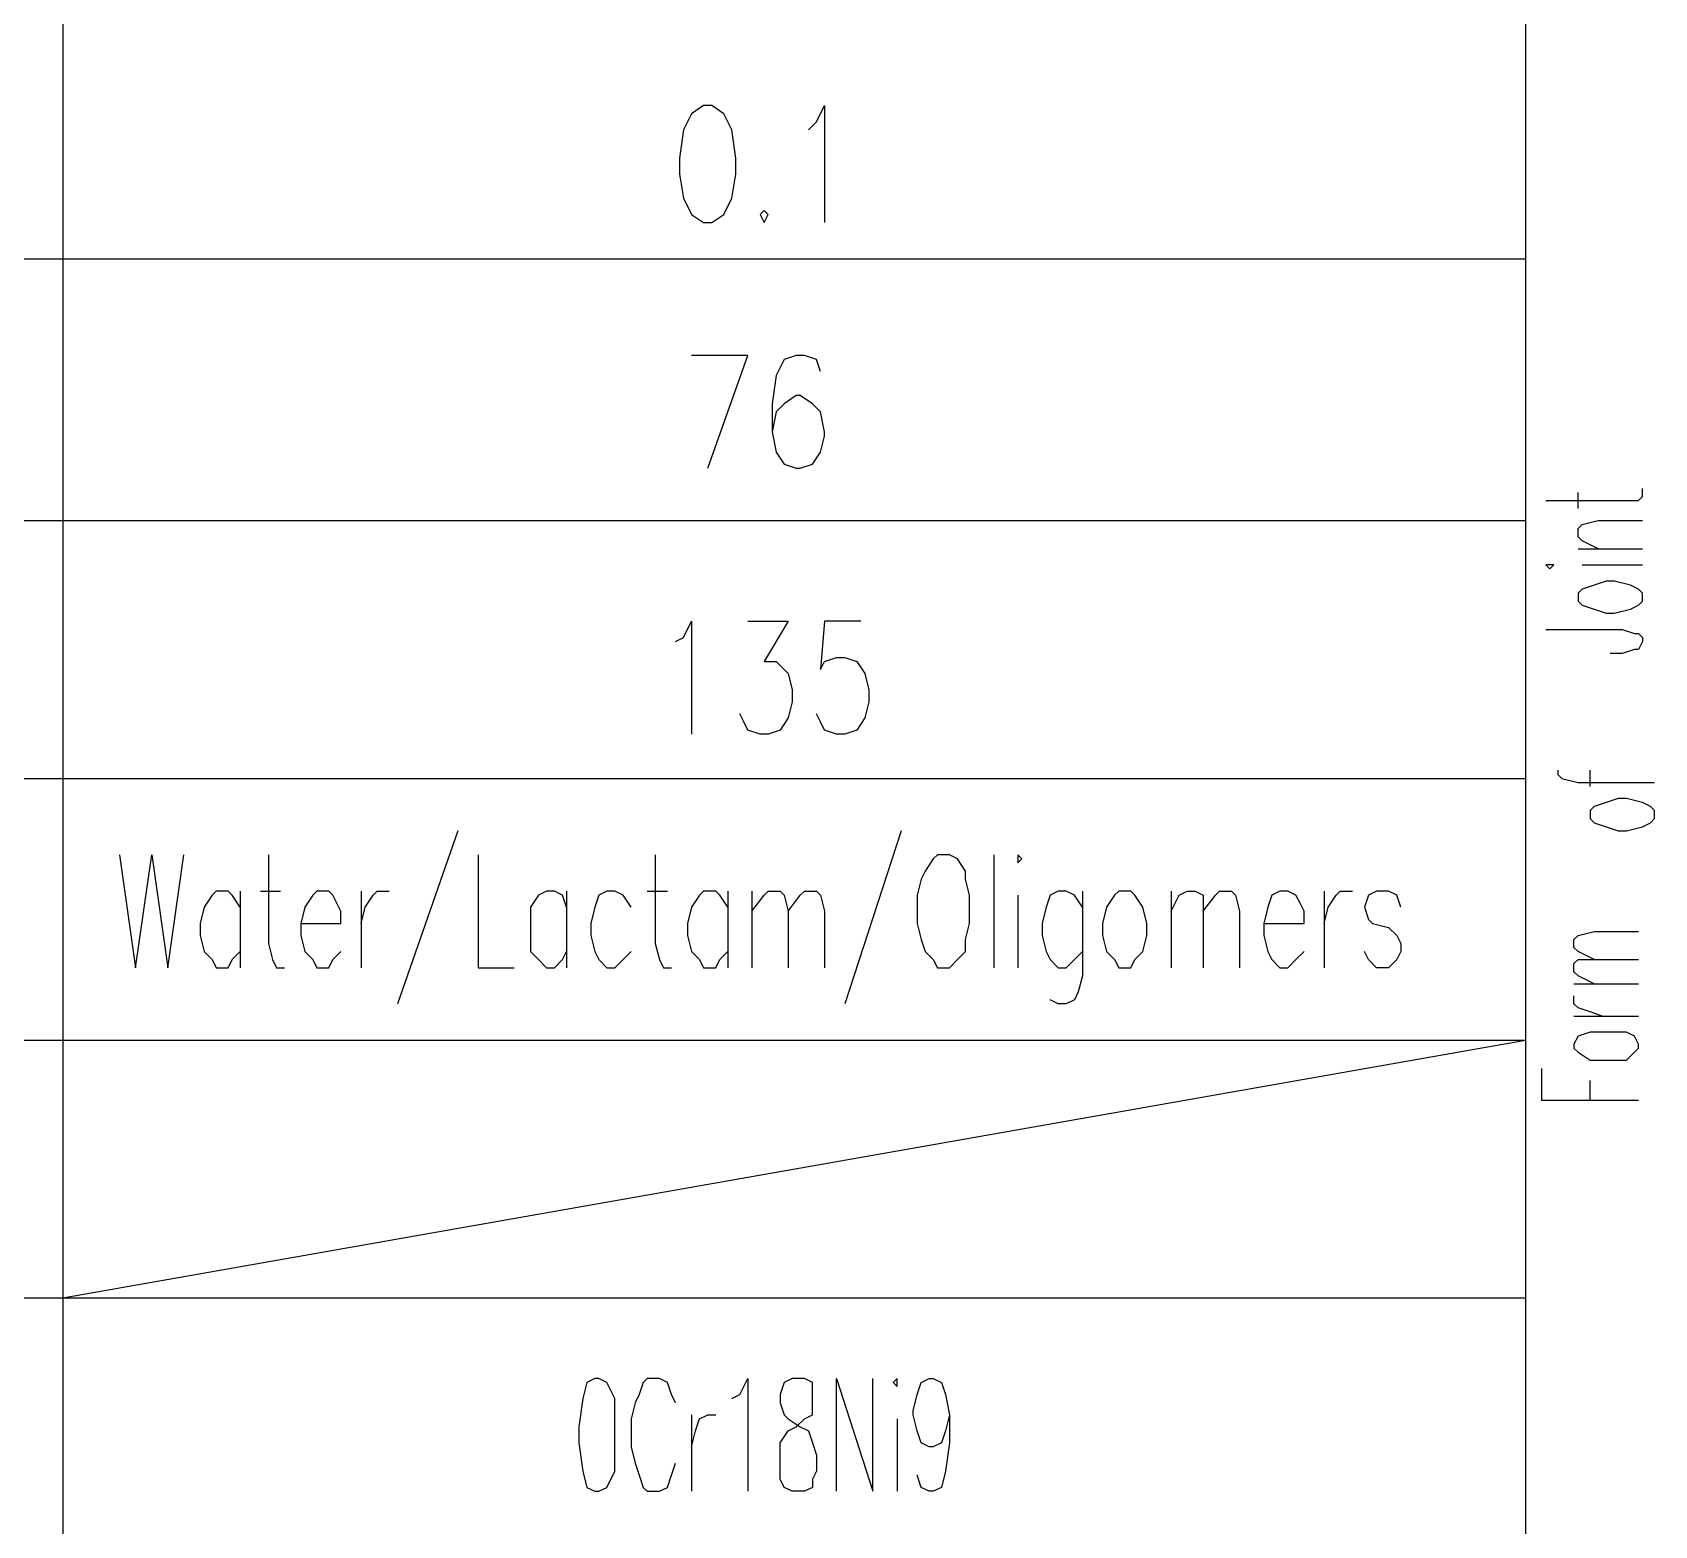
# Model space of a CAD drawing. Extents: x 0.3 to 16.2, y 0.3 to 22.9.
# Drawn here: x 12.328 to 13.67, y 20.292 to 21.527 of the extents above; entities that cross this region are included whole.
import ezdxf

# ---------------------------------------------------------------- set-up
doc = ezdxf.new("R2010")
doc.units = 0
doc.header["$MEASUREMENT"] = 0
doc.linetypes.add('AUSGEZOGEN', pattern=[0])
doc.layers.get('0').update_dxf_attribs({"linetype": 'AUSGEZOGEN'})

msp = doc.modelspace()

# ---------------------------------------------------------------- linework, layer by layer
for points in [[(13.5633, 22.4133), (13.5633, 17.6833)], [(12.3533, 22.2), (12.3533, 17.6833)], [(12.8833, 21.4667), (12.8733, 21.46), (12.8733, 21.46), (12.8667, 21.4467), (12.8667, 21.4467), (12.8633, 21.4233), (12.8633, 21.4233), (12.8633, 21.41), (12.8633, 21.41), (12.8667, 21.39), (12.8667, 21.39), (12.8733, 21.3767), (12.8733, 21.3767), (12.8833, 21.37), (12.8833, 21.37), (12.89, 21.37), (12.89, 21.37), (12.9, 21.3767), (12.9, 21.3767), (12.9067, 21.39), (12.9067, 21.39), (12.91, 21.41), (12.91, 21.41), (12.91, 21.4233), (12.91, 21.4233), (12.9067, 21.4467), (12.9067, 21.4467), (12.9, 21.46), (12.9, 21.46), (12.89, 21.4667), (12.89, 21.4667), (12.8833, 21.4667), (12.8833, 21.4667)], [(12.97, 21.4467), (12.9767, 21.4533), (12.9767, 21.4533), (12.9833, 21.4667), (12.9833, 21.4667), (12.9833, 21.37)], [(12.9333, 21.38), (12.93, 21.3767), (12.93, 21.3767), (12.9333, 21.37), (12.9333, 21.37), (12.9367, 21.3767), (12.9367, 21.3767), (12.9333, 21.38), (12.9333, 21.38)], [(11.1433, 21.34), (13.5633, 21.34)], [(12.8867, 21.1667), (12.92, 21.26), (12.92, 21.26), (12.8733, 21.26)], [(12.98, 21.2467), (12.9767, 21.2567), (12.9767, 21.2567), (12.9667, 21.26), (12.9667, 21.26), (12.96, 21.26), (12.96, 21.26), (12.95, 21.2567), (12.95, 21.2567), (12.9433, 21.2433), (12.9433, 21.2433), (12.94, 21.22), (12.94, 21.22), (12.94, 21.1967), (12.94, 21.1967), (12.9433, 21.18), (12.9433, 21.18), (12.95, 21.17), (12.95, 21.17), (12.96, 21.1667), (12.96, 21.1667), (12.9633, 21.1667), (12.9633, 21.1667), (12.9733, 21.17), (12.9733, 21.17), (12.98, 21.18), (12.98, 21.18), (12.9833, 21.1933), (12.9833, 21.1933), (12.9833, 21.1967), (12.9833, 21.1967), (12.98, 21.2133), (12.98, 21.2133), (12.9733, 21.22), (12.9733, 21.22), (12.9633, 21.2267), (12.9633, 21.2267), (12.96, 21.2267), (12.96, 21.2267), (12.95, 21.22), (12.95, 21.22), (12.9433, 21.2133), (12.9433, 21.2133), (12.94, 21.1967)], [(13.58, 21.14), (13.6567, 21.14), (13.6567, 21.14), (13.66, 21.1433), (13.66, 21.1433), (13.66, 21.15)], [(13.6067, 21.1333), (13.6067, 21.1467)], [(11.1433, 21.1233), (13.5633, 21.1233)], [(13.6233, 21.1), (13.61, 21.1067), (13.61, 21.1067), (13.6067, 21.11), (13.6067, 21.11), (13.6067, 21.1167), (13.6067, 21.1167), (13.61, 21.12), (13.61, 21.12), (13.6233, 21.1233), (13.6233, 21.1233), (13.66, 21.1233)], [(13.6067, 21.1), (13.66, 21.1)], [(13.5833, 21.0833), (13.5867, 21.0867), (13.5867, 21.0867), (13.58, 21.0867), (13.58, 21.0867), (13.5833, 21.0833), (13.5833, 21.0833)], [(13.61, 21.0867), (13.66, 21.0867)], [(13.6067, 21.0567), (13.61, 21.0533), (13.61, 21.0533), (13.62, 21.05), (13.62, 21.05), (13.63, 21.0467), (13.63, 21.0467), (13.6367, 21.0467), (13.6367, 21.0467), (13.65, 21.05), (13.65, 21.05), (13.6567, 21.0533), (13.6567, 21.0533), (13.66, 21.0567), (13.66, 21.0567), (13.66, 21.0633), (13.66, 21.0633), (13.6567, 21.0667), (13.6567, 21.0667), (13.65, 21.07), (13.65, 21.07), (13.6367, 21.0733), (13.6367, 21.0733), (13.63, 21.0733), (13.63, 21.0733), (13.62, 21.07), (13.62, 21.07), (13.61, 21.0667), (13.61, 21.0667), (13.6067, 21.0633), (13.6067, 21.0633), (13.6067, 21.0567), (13.6067, 21.0567)], [(12.86, 21.0233), (12.8667, 21.0267), (12.8667, 21.0267), (12.8733, 21.04), (12.8733, 21.04), (12.8733, 20.9467)], [(12.92, 21.04), (12.9533, 21.04), (12.9533, 21.04), (12.9333, 21.0067), (12.9333, 21.0067), (12.9433, 21.0067), (12.9433, 21.0067), (12.95, 21), (12.95, 21), (12.9533, 20.9967), (12.9533, 20.9967), (12.9567, 20.9833), (12.9567, 20.9833), (12.9567, 20.9733), (12.9567, 20.9733), (12.9533, 20.96), (12.9533, 20.96), (12.9467, 20.95), (12.9467, 20.95), (12.9367, 20.9467), (12.9367, 20.9467), (12.93, 20.9467), (12.93, 20.9467), (12.92, 20.95), (12.92, 20.95), (12.9167, 20.9567), (12.9167, 20.9567), (12.9133, 20.9633)], [(13.0133, 21.04), (12.9833, 21.04), (12.9833, 21.04), (12.98, 21), (12.98, 21), (12.9833, 21.0067), (12.9833, 21.0067), (12.9933, 21.01), (12.9933, 21.01), (13, 21.01), (13, 21.01), (13.01, 21.0067), (13.01, 21.0067), (13.0167, 20.9967), (13.0167, 20.9967), (13.02, 20.9833), (13.02, 20.9833), (13.02, 20.9733), (13.02, 20.9733), (13.0167, 20.96), (13.0167, 20.96), (13.01, 20.95), (13.01, 20.95), (13, 20.9467), (13, 20.9467), (12.9933, 20.9467), (12.9933, 20.9467), (12.9833, 20.95), (12.9833, 20.95), (12.98, 20.9567), (12.98, 20.9567), (12.9767, 20.9633)], [(13.58, 21.0333), (13.6433, 21.0333), (13.6433, 21.0333), (13.6533, 21.03), (13.6533, 21.03), (13.6567, 21.03), (13.6567, 21.03), (13.66, 21.0267), (13.66, 21.0267), (13.66, 21.0233), (13.66, 21.0233), (13.6567, 21.0167), (13.6567, 21.0167), (13.6533, 21.0167), (13.6533, 21.0167), (13.6433, 21.0133), (13.6433, 21.0133), (13.6333, 21.0133)], [(11.1433, 20.91), (13.5633, 20.91)], [(13.59, 20.9167), (13.59, 20.9133), (13.59, 20.9133), (13.5933, 20.91), (13.5933, 20.91), (13.6067, 20.9067), (13.6067, 20.9067), (13.67, 20.9067)], [(13.6167, 20.9033), (13.6167, 20.9167)], [(13.6167, 20.8767), (13.62, 20.8733), (13.62, 20.8733), (13.63, 20.87), (13.63, 20.87), (13.64, 20.8667), (13.64, 20.8667), (13.6467, 20.8667), (13.6467, 20.8667), (13.66, 20.87), (13.66, 20.87), (13.6667, 20.8733), (13.6667, 20.8733), (13.67, 20.8767), (13.67, 20.8767), (13.67, 20.8833), (13.67, 20.8833), (13.6667, 20.8867), (13.6667, 20.8867), (13.66, 20.89), (13.66, 20.89), (13.6467, 20.8933), (13.6467, 20.8933), (13.64, 20.8933), (13.64, 20.8933), (13.63, 20.89), (13.63, 20.89), (13.62, 20.8867), (13.62, 20.8867), (13.6167, 20.8833), (13.6167, 20.8833), (13.6167, 20.8767), (13.6167, 20.8767)], [(12.68, 20.8667), (12.63, 20.7233)], [(13.0467, 20.8667), (13, 20.7233)], [(12.4, 20.8467), (12.4133, 20.7533), (12.4133, 20.7533), (12.4267, 20.8467), (12.4267, 20.8467), (12.44, 20.7533), (12.44, 20.7533), (12.4533, 20.8467)], [(12.5233, 20.8467), (12.5233, 20.7733), (12.5233, 20.7733), (12.5267, 20.76), (12.5267, 20.76), (12.53, 20.7533), (12.53, 20.7533), (12.5367, 20.7533)], [(12.6967, 20.8467), (12.6967, 20.7533), (12.6967, 20.7533), (12.7267, 20.7533)], [(12.8433, 20.8467), (12.8433, 20.7733), (12.8433, 20.7733), (12.8467, 20.76), (12.8467, 20.76), (12.85, 20.7533), (12.85, 20.7533), (12.8567, 20.7533)], [(13.0767, 20.8467), (13.0733, 20.8433), (13.0733, 20.8433), (13.0667, 20.8333), (13.0667, 20.8333), (13.0633, 20.8267), (13.0633, 20.8267), (13.06, 20.8133), (13.06, 20.8133), (13.06, 20.79), (13.06, 20.79), (13.0633, 20.7767), (13.0633, 20.7767), (13.0667, 20.7667), (13.0667, 20.7667), (13.0733, 20.76), (13.0733, 20.76), (13.0767, 20.7533), (13.0767, 20.7533), (13.0867, 20.7533), (13.0867, 20.7533), (13.0933, 20.76), (13.0933, 20.76), (13.1, 20.7667), (13.1, 20.7667), (13.1, 20.7767), (13.1, 20.7767), (13.1033, 20.79), (13.1033, 20.79), (13.1033, 20.8133), (13.1033, 20.8133), (13.1, 20.8267), (13.1, 20.8267), (13.1, 20.8333), (13.1, 20.8333), (13.0933, 20.8433), (13.0933, 20.8433), (13.0867, 20.8467), (13.0867, 20.8467), (13.0767, 20.8467), (13.0767, 20.8467)], [(13.1233, 20.8467), (13.1233, 20.7533)], [(13.1433, 20.8433), (13.1433, 20.84), (13.1433, 20.84), (13.1467, 20.8433), (13.1467, 20.8433), (13.1433, 20.8467), (13.1433, 20.8467), (13.1433, 20.8433), (13.1433, 20.8433)], [(12.5, 20.8033), (12.4933, 20.8133), (12.4933, 20.8133), (12.49, 20.8167), (12.49, 20.8167), (12.48, 20.8167), (12.48, 20.8167), (12.4767, 20.8133), (12.4767, 20.8133), (12.47, 20.8033), (12.47, 20.8033), (12.4667, 20.79), (12.4667, 20.79), (12.4667, 20.78), (12.4667, 20.78), (12.47, 20.7667), (12.47, 20.7667), (12.4767, 20.76), (12.4767, 20.76), (12.48, 20.7533), (12.48, 20.7533), (12.49, 20.7533), (12.49, 20.7533), (12.4933, 20.76), (12.4933, 20.76), (12.5, 20.7667)], [(12.5, 20.8167), (12.5, 20.7533)], [(12.5167, 20.8167), (12.5333, 20.8167)], [(12.55, 20.79), (12.5833, 20.79), (12.5833, 20.79), (12.5833, 20.8), (12.5833, 20.8), (12.58, 20.8067), (12.58, 20.8067), (12.5767, 20.8133), (12.5767, 20.8133), (12.5733, 20.8167), (12.5733, 20.8167), (12.5633, 20.8167), (12.5633, 20.8167), (12.56, 20.8133), (12.56, 20.8133), (12.5533, 20.8033), (12.5533, 20.8033), (12.55, 20.79), (12.55, 20.79), (12.55, 20.78), (12.55, 20.78), (12.5533, 20.7667), (12.5533, 20.7667), (12.56, 20.76), (12.56, 20.76), (12.5633, 20.7533), (12.5633, 20.7533), (12.5733, 20.7533), (12.5733, 20.7533), (12.5767, 20.76), (12.5767, 20.76), (12.5833, 20.7667)], [(12.6, 20.8167), (12.6, 20.7533)], [(12.6, 20.79), (12.6033, 20.8033), (12.6033, 20.8033), (12.61, 20.8133), (12.61, 20.8133), (12.6133, 20.8167), (12.6133, 20.8167), (12.6233, 20.8167)], [(12.77, 20.8033), (12.7667, 20.8133), (12.7667, 20.8133), (12.76, 20.8167), (12.76, 20.8167), (12.7533, 20.8167), (12.7533, 20.8167), (12.7467, 20.8133), (12.7467, 20.8133), (12.74, 20.8033), (12.74, 20.8033), (12.74, 20.7667), (12.74, 20.7667), (12.7467, 20.76), (12.7467, 20.76), (12.7533, 20.7533), (12.7533, 20.7533), (12.76, 20.7533), (12.76, 20.7533), (12.7667, 20.76), (12.7667, 20.76), (12.77, 20.7667)], [(12.77, 20.8167), (12.77, 20.7533)], [(12.8233, 20.8033), (12.8167, 20.8133), (12.8167, 20.8133), (12.81, 20.8167), (12.81, 20.8167), (12.8033, 20.8167), (12.8033, 20.8167), (12.7967, 20.8133), (12.7967, 20.8133), (12.7933, 20.8033), (12.7933, 20.8033), (12.79, 20.79), (12.79, 20.79), (12.79, 20.78), (12.79, 20.78), (12.7933, 20.7667), (12.7933, 20.7667), (12.7967, 20.76), (12.7967, 20.76), (12.8033, 20.7533), (12.8033, 20.7533), (12.81, 20.7533), (12.81, 20.7533), (12.8167, 20.76), (12.8167, 20.76), (12.8233, 20.7667)], [(12.8367, 20.8167), (12.8533, 20.8167)], [(12.9033, 20.8033), (12.8967, 20.8133), (12.8967, 20.8133), (12.8933, 20.8167), (12.8933, 20.8167), (12.8833, 20.8167), (12.8833, 20.8167), (12.88, 20.8133), (12.88, 20.8133), (12.8733, 20.8033), (12.8733, 20.8033), (12.87, 20.79), (12.87, 20.79), (12.87, 20.78), (12.87, 20.78), (12.8733, 20.7667), (12.8733, 20.7667), (12.88, 20.76), (12.88, 20.76), (12.8833, 20.7533), (12.8833, 20.7533), (12.8933, 20.7533), (12.8933, 20.7533), (12.8967, 20.76), (12.8967, 20.76), (12.9033, 20.7667)], [(12.9033, 20.8167), (12.9033, 20.7533)], [(12.9233, 20.8167), (12.9233, 20.7533)], [(12.9233, 20.8), (12.9333, 20.8133), (12.9333, 20.8133), (12.9367, 20.8167), (12.9367, 20.8167), (12.9467, 20.8167), (12.9467, 20.8167), (12.95, 20.8133), (12.95, 20.8133), (12.9533, 20.8), (12.9533, 20.8), (12.9533, 20.7533)], [(12.9533, 20.8), (12.9633, 20.8133), (12.9633, 20.8133), (12.9667, 20.8167), (12.9667, 20.8167), (12.9767, 20.8167), (12.9767, 20.8167), (12.98, 20.8133), (12.98, 20.8133), (12.9833, 20.8), (12.9833, 20.8), (12.9833, 20.7533)], [(13.1967, 20.8033), (13.19, 20.8133), (13.19, 20.8133), (13.1833, 20.8167), (13.1833, 20.8167), (13.1767, 20.8167), (13.1767, 20.8167), (13.17, 20.8133), (13.17, 20.8133), (13.1667, 20.8033), (13.1667, 20.8033), (13.1633, 20.79), (13.1633, 20.79), (13.1633, 20.78), (13.1633, 20.78), (13.1667, 20.7667), (13.1667, 20.7667), (13.17, 20.76), (13.17, 20.76), (13.1767, 20.7533), (13.1767, 20.7533), (13.1833, 20.7533), (13.1833, 20.7533), (13.19, 20.76), (13.19, 20.76), (13.1967, 20.7667)], [(13.1967, 20.8167), (13.1967, 20.7467), (13.1967, 20.7467), (13.1933, 20.7333), (13.1933, 20.7333), (13.19, 20.7267), (13.19, 20.7267), (13.1833, 20.7233), (13.1833, 20.7233), (13.1767, 20.7233), (13.1767, 20.7233), (13.17, 20.7267)], [(13.2267, 20.8167), (13.2233, 20.8133), (13.2233, 20.8133), (13.2167, 20.8033), (13.2167, 20.8033), (13.2133, 20.79), (13.2133, 20.79), (13.2133, 20.78), (13.2133, 20.78), (13.2167, 20.7667), (13.2167, 20.7667), (13.2233, 20.76), (13.2233, 20.76), (13.2267, 20.7533), (13.2267, 20.7533), (13.2367, 20.7533), (13.2367, 20.7533), (13.24, 20.76), (13.24, 20.76), (13.2467, 20.7667), (13.2467, 20.7667), (13.25, 20.78), (13.25, 20.78), (13.25, 20.79), (13.25, 20.79), (13.2467, 20.8033), (13.2467, 20.8033), (13.24, 20.8133), (13.24, 20.8133), (13.2367, 20.8167), (13.2367, 20.8167), (13.2267, 20.8167), (13.2267, 20.8167)], [(13.27, 20.8167), (13.27, 20.7533)], [(13.27, 20.8), (13.2767, 20.8133), (13.2767, 20.8133), (13.2833, 20.8167), (13.2833, 20.8167), (13.29, 20.8167), (13.29, 20.8167), (13.2967, 20.8133), (13.2967, 20.8133), (13.2967, 20.7533)], [(13.2967, 20.8), (13.3067, 20.8133), (13.3067, 20.8133), (13.31, 20.8167), (13.31, 20.8167), (13.32, 20.8167), (13.32, 20.8167), (13.3233, 20.8133), (13.3233, 20.8133), (13.3267, 20.8), (13.3267, 20.8), (13.3267, 20.7533)], [(13.3467, 20.79), (13.38, 20.79), (13.38, 20.79), (13.38, 20.8), (13.38, 20.8), (13.3767, 20.8067), (13.3767, 20.8067), (13.3733, 20.8133), (13.3733, 20.8133), (13.3667, 20.8167), (13.3667, 20.8167), (13.36, 20.8167), (13.36, 20.8167), (13.3533, 20.8133), (13.3533, 20.8133), (13.35, 20.8033), (13.35, 20.8033), (13.3467, 20.79), (13.3467, 20.79), (13.3467, 20.78), (13.3467, 20.78), (13.35, 20.7667), (13.35, 20.7667), (13.3533, 20.76), (13.3533, 20.76), (13.36, 20.7533), (13.36, 20.7533), (13.3667, 20.7533), (13.3667, 20.7533), (13.3733, 20.76), (13.3733, 20.76), (13.38, 20.7667)], [(13.3967, 20.8167), (13.3967, 20.7533)], [(13.3967, 20.79), (13.4, 20.8033), (13.4, 20.8033), (13.4067, 20.8133), (13.4067, 20.8133), (13.41, 20.8167), (13.41, 20.8167), (13.42, 20.8167)], [(13.46, 20.8033), (13.4567, 20.8133), (13.4567, 20.8133), (13.45, 20.8167), (13.45, 20.8167), (13.44, 20.8167), (13.44, 20.8167), (13.4333, 20.8133), (13.4333, 20.8133), (13.43, 20.8033), (13.43, 20.8033), (13.4333, 20.7933), (13.4333, 20.7933), (13.4367, 20.79), (13.4367, 20.79), (13.45, 20.7867), (13.45, 20.7867), (13.4567, 20.78), (13.4567, 20.78), (13.46, 20.7733), (13.46, 20.7733), (13.46, 20.7667), (13.46, 20.7667), (13.4567, 20.76), (13.4567, 20.76), (13.45, 20.7533), (13.45, 20.7533), (13.44, 20.7533), (13.44, 20.7533), (13.4333, 20.76), (13.4333, 20.76), (13.43, 20.7667)], [(13.1433, 20.8133), (13.1433, 20.7533)], [(13.62, 20.76), (13.6067, 20.7667), (13.6067, 20.7667), (13.6033, 20.77), (13.6033, 20.77), (13.6033, 20.7767), (13.6033, 20.7767), (13.6067, 20.78), (13.6067, 20.78), (13.62, 20.7833), (13.62, 20.7833), (13.6567, 20.7833)], [(13.62, 20.74), (13.6067, 20.7467), (13.6067, 20.7467), (13.6033, 20.75), (13.6033, 20.75), (13.6033, 20.7567), (13.6033, 20.7567), (13.6067, 20.76), (13.6067, 20.76), (13.6567, 20.76)], [(13.6033, 20.74), (13.6567, 20.74)], [(13.6267, 20.7133), (13.6167, 20.7167), (13.6167, 20.7167), (13.6067, 20.72), (13.6067, 20.72), (13.6033, 20.7233), (13.6033, 20.7233), (13.6033, 20.73)], [(13.6033, 20.7133), (13.6567, 20.7133)], [(11.1433, 20.6933), (13.5633, 20.6933)], [(12.3533, 20.48), (13.5633, 20.6933)], [(13.6033, 20.6867), (13.6067, 20.6833), (13.6067, 20.6833), (13.6167, 20.6767), (13.6167, 20.6767), (13.6467, 20.6767), (13.6467, 20.6767), (13.6533, 20.6833), (13.6533, 20.6833), (13.6567, 20.6867), (13.6567, 20.6867), (13.6567, 20.69), (13.6567, 20.69), (13.6533, 20.6967), (13.6533, 20.6967), (13.6467, 20.7), (13.6467, 20.7), (13.6167, 20.7), (13.6167, 20.7), (13.6067, 20.6967), (13.6067, 20.6967), (13.6033, 20.69), (13.6033, 20.69), (13.6033, 20.6867), (13.6033, 20.6867)], [(13.6567, 20.6433), (13.5767, 20.6433), (13.5767, 20.6433), (13.5767, 20.67)], [(13.6167, 20.6433), (13.6167, 20.66)], [(11.1433, 20.48), (13.5633, 20.48)], [(12.7933, 20.4133), (12.7867, 20.41), (12.7867, 20.41), (12.7833, 20.3967), (12.7833, 20.3967), (12.78, 20.3733), (12.78, 20.3733), (12.78, 20.36), (12.78, 20.36), (12.7833, 20.3367), (12.7833, 20.3367), (12.7867, 20.3233), (12.7867, 20.3233), (12.7933, 20.32), (12.7933, 20.32), (12.7967, 20.32), (12.7967, 20.32), (12.8033, 20.3233), (12.8033, 20.3233), (12.81, 20.3367), (12.81, 20.3367), (12.81, 20.3967), (12.81, 20.3967), (12.8033, 20.41), (12.8033, 20.41), (12.7967, 20.4133), (12.7967, 20.4133), (12.7933, 20.4133), (12.7933, 20.4133)], [(12.86, 20.3933), (12.8567, 20.4), (12.8567, 20.4), (12.8533, 20.41), (12.8533, 20.41), (12.8467, 20.4133), (12.8467, 20.4133), (12.8367, 20.4133), (12.8367, 20.4133), (12.8333, 20.41), (12.8333, 20.41), (12.83, 20.4), (12.83, 20.4), (12.8267, 20.3933), (12.8267, 20.3933), (12.8233, 20.38), (12.8233, 20.38), (12.8233, 20.3567), (12.8233, 20.3567), (12.8267, 20.3433), (12.8267, 20.3433), (12.83, 20.3333), (12.83, 20.3333), (12.8333, 20.3233), (12.8333, 20.3233), (12.8367, 20.32), (12.8367, 20.32), (12.8467, 20.32), (12.8467, 20.32), (12.8533, 20.3233), (12.8533, 20.3233), (12.8567, 20.3333), (12.8567, 20.3333), (12.86, 20.3433)], [(12.9067, 20.3967), (12.9133, 20.4), (12.9133, 20.4), (12.92, 20.4133), (12.92, 20.4133), (12.92, 20.32)], [(12.9567, 20.4133), (12.95, 20.41), (12.95, 20.41), (12.9467, 20.4), (12.9467, 20.4), (12.9467, 20.3933), (12.9467, 20.3933), (12.95, 20.3833), (12.95, 20.3833), (12.9533, 20.38), (12.9533, 20.38), (12.9633, 20.3733), (12.9633, 20.3733), (12.97, 20.37), (12.97, 20.37), (12.9733, 20.36), (12.9733, 20.36), (12.9767, 20.35), (12.9767, 20.35), (12.9767, 20.3367), (12.9767, 20.3367), (12.9733, 20.33), (12.9733, 20.33), (12.9733, 20.3233), (12.9733, 20.3233), (12.9667, 20.32), (12.9667, 20.32), (12.9567, 20.32), (12.9567, 20.32), (12.95, 20.3233), (12.95, 20.3233), (12.9467, 20.33), (12.9467, 20.33), (12.9467, 20.36), (12.9467, 20.36), (12.9533, 20.37), (12.9533, 20.37), (12.96, 20.3733), (12.96, 20.3733), (12.9667, 20.38), (12.9667, 20.38), (12.9733, 20.3833), (12.9733, 20.3833), (12.9733, 20.41), (12.9733, 20.41), (12.9667, 20.4133), (12.9667, 20.4133), (12.9567, 20.4133), (12.9567, 20.4133)], [(12.9933, 20.32), (12.9933, 20.4133), (12.9933, 20.4133), (13.0233, 20.32), (13.0233, 20.32), (13.0233, 20.4133)], [(13.04, 20.41), (13.0433, 20.4067), (13.0433, 20.4067), (13.0433, 20.4133), (13.0433, 20.4133), (13.04, 20.41), (13.04, 20.41)], [(13.0867, 20.3833), (13.0833, 20.37), (13.0833, 20.37), (13.08, 20.36), (13.08, 20.36), (13.0733, 20.3567), (13.0733, 20.3567), (13.07, 20.3567), (13.07, 20.3567), (13.0633, 20.36), (13.0633, 20.36), (13.06, 20.37), (13.06, 20.37), (13.0567, 20.3833), (13.0567, 20.3833), (13.0567, 20.3867), (13.0567, 20.3867), (13.06, 20.4), (13.06, 20.4), (13.0633, 20.41), (13.0633, 20.41), (13.07, 20.4133), (13.07, 20.4133), (13.0733, 20.4133), (13.0733, 20.4133), (13.08, 20.41), (13.08, 20.41), (13.0833, 20.4), (13.0833, 20.4), (13.0867, 20.3833), (13.0867, 20.3833), (13.0867, 20.36), (13.0867, 20.36), (13.0833, 20.3367), (13.0833, 20.3367), (13.08, 20.3233), (13.08, 20.3233), (13.0733, 20.32), (13.0733, 20.32), (13.07, 20.32), (13.07, 20.32), (13.0633, 20.3233), (13.0633, 20.3233), (13.06, 20.3333)], [(12.8733, 20.3833), (12.8733, 20.32)], [(12.8733, 20.3567), (12.8767, 20.37), (12.8767, 20.37), (12.88, 20.38), (12.88, 20.38), (12.8867, 20.3833), (12.8867, 20.3833), (12.8933, 20.3833)], [(13.0433, 20.38), (13.0433, 20.32)]]:
    msp.add_lwpolyline(points)

doc.saveas('drawing.dxf')
